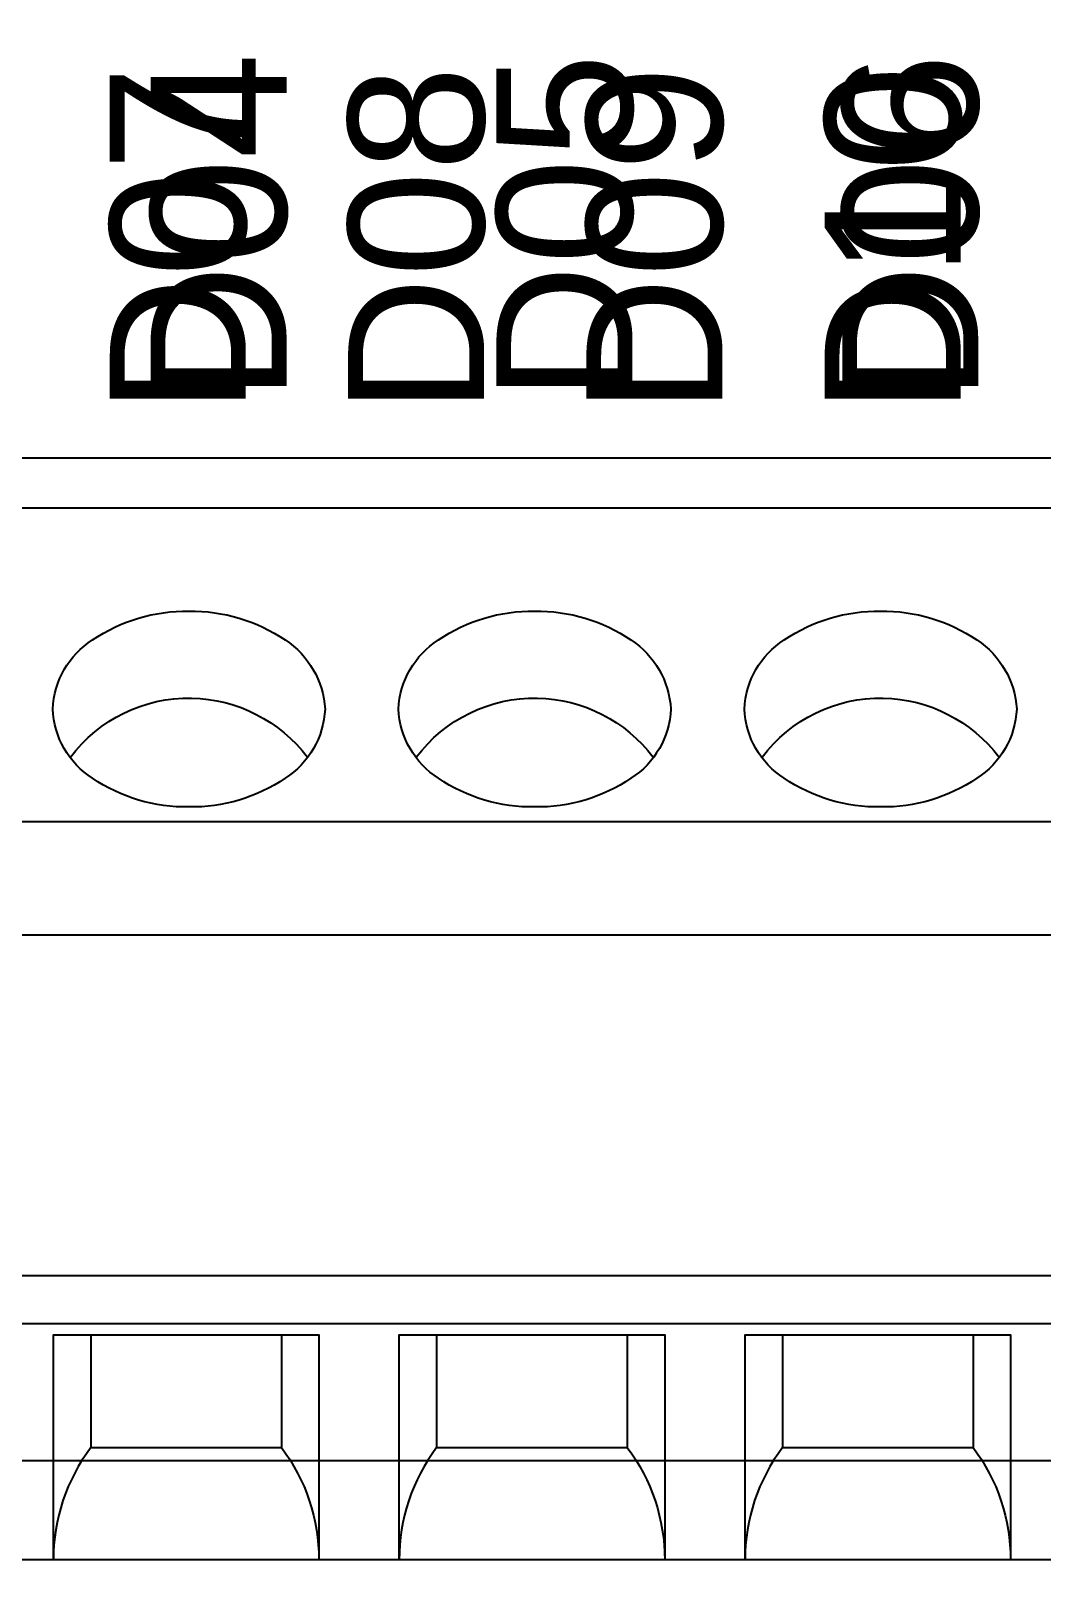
# Model space of a CAD drawing. Extents: x 1 to 23.8, y 0.2 to 17.
# Drawn here: x 18.794 to 19.379, y 3.459 to 4.358 of the extents above; entities that cross this region are included whole.
import ezdxf

# ---------------------------------------------------------------- set-up
doc = ezdxf.new("R2010")
doc.units = 0
doc.header["$MEASUREMENT"] = 0
for name, color, linetype in [('3_01__0-__EMPTY', 7, 'CONTINUOUS'), ('3_02__9X__RTD', 7, 'CONTINUOUS'), ('3_03__91__RTD_TC', 7, 'CONTINUOUS'), ('3_04__1-___4__DI__4__DO__S', 7, 'CONTINUOUS'), ('3_05__B-___4__DI__4__DO__F', 7, 'CONTINUOUS'), ('3_06__C-___4__DI__3__DO', 7, 'CONTINUOUS'), ('3_07__2X___8__DO__STD_FORM', 7, 'CONTINUOUS'), ('3_08__2A___8__DO__STD_FORM', 7, 'CONTINUOUS'), ('3_09__2B___8__DO__STD__6__', 7, 'CONTINUOUS'), ('3_10__2C___8__DO__STD__2__', 7, 'CONTINUOUS'), ('3_11__3-___8__DI', 7, 'CONTINUOUS'), ('3_12__D-___14__DI', 7, 'CONTINUOUS'), ('3_13__5-___8__AI', 7, 'CONTINUOUS'), ('3_14__6-___4__AI__4__AO', 7, 'CONTINUOUS'), ('4_01__0-__EMPTY', 7, 'CONTINUOUS'), ('4_02__71___3__AVI', 7, 'CONTINUOUS'), ('4_03__73___3__ACI__3__AVI', 7, 'CONTINUOUS'), ('4_04__74___3__ACI__3__AVI', 7, 'CONTINUOUS'), ('4_05__1-___4__DI__4__DO__S', 7, 'CONTINUOUS'), ('4_06__B-___4__DI__4__DO__F', 7, 'CONTINUOUS'), ('4_07__C-___4__DI__3__DO', 7, 'CONTINUOUS'), ('4_08__2X___8__DO__STD_FORM', 7, 'CONTINUOUS'), ('4_09__2A___8__DO__STD_FORM', 7, 'CONTINUOUS'), ('4_10__2B___8__DO__STD__6__', 7, 'CONTINUOUS'), ('4_11__2C___8__DO__STD__2__', 7, 'CONTINUOUS'), ('4_12__3-___8__DI', 7, 'CONTINUOUS'), ('4_13__D-___14__DI', 7, 'CONTINUOUS'), ('4_14__5-___8__AI', 7, 'CONTINUOUS'), ('4_15__6-___4__AI__4__AO', 7, 'CONTINUOUS'), ('6_00_____DWG', 7, 'CONTINUOUS')]:
    doc.layers.add(name, color=color, linetype=linetype)
doc.styles.add('ARIAL', font='arial.ttf')

msp = doc.modelspace()

# ---------------------------------------------------------------- linework, layer by layer
at = {"layer": '4_01__0-__EMPTY'}
for points in [[(20.76214, 4.11096), (19.86691, 4.11096, 0.414214), (19.83703, 4.08107), (19.83703, 4.06596), (19.59703, 4.06596), (19.59703, 4.08107, 0.414214), (19.56714, 4.11096), (18.60191, 4.11096, 0.414214)], [(18.60191, 3.53096), (19.56714, 3.53096, 0.414214), (19.59703, 3.56084), (19.59703, 3.57596), (19.83703, 3.57596), (19.83703, 3.56084, 0.414214), (19.86691, 3.53096), (20.76214, 3.53096, 0.414214)]]:
    msp.add_lwpolyline(points, format="xyb", dxfattribs=at)
at = {"layer": '4_02__71___3__AVI'}
msp.add_lwpolyline([(18.18381, 4.08223), (19.78381, 4.08223), (19.78381, 3.47352), (18.18381, 3.47352)], close=True, dxfattribs=at)
for points in [[(18.80664, 3.96576, -0.244062), (18.82971, 4.00581, -0.154167), (18.88538, 4.0224, -0.154167), (18.94106, 4.00581, -0.236767), (18.96412, 3.96576, -0.24406), (18.94106, 3.92571, -0.154167), (18.88538, 3.90912, -0.154167), (18.82971, 3.92571, -0.244061)], [(19.00664, 3.96576, -0.244062), (19.02971, 4.00581, -0.154167), (19.08538, 4.0224, -0.154167), (19.14106, 4.00581, -0.236767), (19.16412, 3.96576, -0.24406), (19.14106, 3.92571, -0.154167), (19.08538, 3.90912, -0.154167), (19.02971, 3.92571, -0.244061)], [(19.20664, 3.96576, -0.244062), (19.22971, 4.00581, -0.154167), (19.28538, 4.0224, -0.154167), (19.34106, 4.00581, -0.236767), (19.36412, 3.96576, -0.24406), (19.34106, 3.92571, -0.154167), (19.28538, 3.90912, -0.154167), (19.22971, 3.92571, -0.244061)]]:
    msp.add_lwpolyline(points, format="xyb", close=True, dxfattribs=at)
for points in [[(18.81673, 3.93772, -0.001746), (18.81687, 3.93785, -0.240907), (18.88696, 3.9721, -0.231198), (18.9539, 3.93785, -0.005828), (18.9542, 3.93793)], [(19.01673, 3.93772, -0.001746), (19.01687, 3.93785, -0.240907), (19.08696, 3.9721, -0.231198), (19.1539, 3.93785, -0.005828), (19.1542, 3.93793)], [(19.21673, 3.93772, -0.001746), (19.21687, 3.93785, -0.240907), (19.28696, 3.9721, -0.231198), (19.3539, 3.93785, -0.005828), (19.3542, 3.93793)], [(18.82869, 3.60359), (18.82869, 3.53847, 0.162853), (18.80704, 3.47352, 1.944453)], [(18.93893, 3.60359), (18.93893, 3.53847, -0.162853), (18.96058, 3.47352, -1.944453)], [(19.02869, 3.60359), (19.02869, 3.53847, 0.162853), (19.00704, 3.47352, 1.944453)], [(19.13893, 3.60359), (19.13893, 3.53847, -0.162853), (19.16058, 3.47352, -1.944453)], [(19.22869, 3.60359), (19.22869, 3.53847, 0.162853), (19.20704, 3.47352, 1.944453)], [(19.33893, 3.60359), (19.33893, 3.53847, -0.162853), (19.36058, 3.47352, -1.944453)]]:
    msp.add_lwpolyline(points, format="xyb", dxfattribs=at)
for points in [[(18.18381, 3.90064), (19.78381, 3.90064)], [(18.18381, 3.8352), (19.78381, 3.8352)], [(18.18381, 3.6381), (19.78381, 3.6381)], [(18.18381, 3.61027), (19.78381, 3.61027)], [(18.80704, 3.47352), (18.80704, 3.60359), (18.96058, 3.60359), (18.96058, 3.47352)], [(19.00704, 3.47352), (19.00704, 3.60359), (19.16058, 3.60359), (19.16058, 3.47352)], [(19.20704, 3.47352), (19.20704, 3.60359), (19.36058, 3.60359), (19.36058, 3.47352)], [(18.82869, 3.53847), (18.93893, 3.53847)], [(19.02869, 3.53847), (19.13893, 3.53847)], [(19.22869, 3.53847), (19.33893, 3.53847)]]:
    msp.add_lwpolyline(points, dxfattribs=at)
at = {"layer": '4_03__73___3__ACI__3__AVI'}
msp.add_lwpolyline([(18.18381, 4.08223), (19.78381, 4.08223), (19.78381, 3.47352), (18.18381, 3.47352)], close=True, dxfattribs=at)
for points in [[(18.80664, 3.96576, -0.244062), (18.82971, 4.00581, -0.154167), (18.88538, 4.0224, -0.154167), (18.94106, 4.00581, -0.236767), (18.96412, 3.96576, -0.24406), (18.94106, 3.92571, -0.154167), (18.88538, 3.90912, -0.154167), (18.82971, 3.92571, -0.244061)], [(19.00664, 3.96576, -0.244062), (19.02971, 4.00581, -0.154167), (19.08538, 4.0224, -0.154167), (19.14106, 4.00581, -0.236767), (19.16412, 3.96576, -0.24406), (19.14106, 3.92571, -0.154167), (19.08538, 3.90912, -0.154167), (19.02971, 3.92571, -0.244061)], [(19.20664, 3.96576, -0.244062), (19.22971, 4.00581, -0.154167), (19.28538, 4.0224, -0.154167), (19.34106, 4.00581, -0.236767), (19.36412, 3.96576, -0.24406), (19.34106, 3.92571, -0.154167), (19.28538, 3.90912, -0.154167), (19.22971, 3.92571, -0.244061)]]:
    msp.add_lwpolyline(points, format="xyb", close=True, dxfattribs=at)
for points in [[(18.81673, 3.93772, -0.001746), (18.81687, 3.93785, -0.240907), (18.88696, 3.9721, -0.231198), (18.9539, 3.93785, -0.005828), (18.9542, 3.93793)], [(19.01673, 3.93772, -0.001746), (19.01687, 3.93785, -0.240907), (19.08696, 3.9721, -0.231198), (19.1539, 3.93785, -0.005828), (19.1542, 3.93793)], [(19.21673, 3.93772, -0.001746), (19.21687, 3.93785, -0.240907), (19.28696, 3.9721, -0.231198), (19.3539, 3.93785, -0.005828), (19.3542, 3.93793)], [(18.82869, 3.60359), (18.82869, 3.53847, 0.162853), (18.80704, 3.47352, 1.944453)], [(18.93893, 3.60359), (18.93893, 3.53847, -0.162853), (18.96058, 3.47352, -1.944453)], [(19.02869, 3.60359), (19.02869, 3.53847, 0.162853), (19.00704, 3.47352, 1.944453)], [(19.13893, 3.60359), (19.13893, 3.53847, -0.162853), (19.16058, 3.47352, -1.944453)], [(19.22869, 3.60359), (19.22869, 3.53847, 0.162853), (19.20704, 3.47352, 1.944453)], [(19.33893, 3.60359), (19.33893, 3.53847, -0.162853), (19.36058, 3.47352, -1.944453)]]:
    msp.add_lwpolyline(points, format="xyb", dxfattribs=at)
for points in [[(18.18381, 3.90064), (19.78381, 3.90064)], [(18.18381, 3.8352), (19.78381, 3.8352)], [(18.18381, 3.6381), (19.78381, 3.6381)], [(18.18381, 3.61027), (19.78381, 3.61027)], [(18.80704, 3.47352), (18.80704, 3.60359), (18.96058, 3.60359), (18.96058, 3.47352)], [(19.00704, 3.47352), (19.00704, 3.60359), (19.16058, 3.60359), (19.16058, 3.47352)], [(19.20704, 3.47352), (19.20704, 3.60359), (19.36058, 3.60359), (19.36058, 3.47352)], [(18.82869, 3.53847), (18.93893, 3.53847)], [(19.02869, 3.53847), (19.13893, 3.53847)], [(19.22869, 3.53847), (19.33893, 3.53847)]]:
    msp.add_lwpolyline(points, dxfattribs=at)
at = {"layer": '4_04__74___3__ACI__3__AVI'}
msp.add_lwpolyline([(18.18381, 4.08223), (19.78381, 4.08223), (19.78381, 3.47352), (18.18381, 3.47352)], close=True, dxfattribs=at)
for points in [[(18.80664, 3.96576, -0.244062), (18.82971, 4.00581, -0.154167), (18.88538, 4.0224, -0.154167), (18.94106, 4.00581, -0.236767), (18.96412, 3.96576, -0.24406), (18.94106, 3.92571, -0.154167), (18.88538, 3.90912, -0.154167), (18.82971, 3.92571, -0.244061)], [(19.00664, 3.96576, -0.244062), (19.02971, 4.00581, -0.154167), (19.08538, 4.0224, -0.154167), (19.14106, 4.00581, -0.236767), (19.16412, 3.96576, -0.24406), (19.14106, 3.92571, -0.154167), (19.08538, 3.90912, -0.154167), (19.02971, 3.92571, -0.244061)], [(19.20664, 3.96576, -0.244062), (19.22971, 4.00581, -0.154167), (19.28538, 4.0224, -0.154167), (19.34106, 4.00581, -0.236767), (19.36412, 3.96576, -0.24406), (19.34106, 3.92571, -0.154167), (19.28538, 3.90912, -0.154167), (19.22971, 3.92571, -0.244061)]]:
    msp.add_lwpolyline(points, format="xyb", close=True, dxfattribs=at)
for points in [[(18.81673, 3.93772, -0.001746), (18.81687, 3.93785, -0.240907), (18.88696, 3.9721, -0.231198), (18.9539, 3.93785, -0.005828), (18.9542, 3.93793)], [(19.01673, 3.93772, -0.001746), (19.01687, 3.93785, -0.240907), (19.08696, 3.9721, -0.231198), (19.1539, 3.93785, -0.005828), (19.1542, 3.93793)], [(19.21673, 3.93772, -0.001746), (19.21687, 3.93785, -0.240907), (19.28696, 3.9721, -0.231198), (19.3539, 3.93785, -0.005828), (19.3542, 3.93793)], [(18.82869, 3.60359), (18.82869, 3.53847, 0.162853), (18.80704, 3.47352, 1.944453)], [(18.93893, 3.60359), (18.93893, 3.53847, -0.162853), (18.96058, 3.47352, -1.944453)], [(19.02869, 3.60359), (19.02869, 3.53847, 0.162853), (19.00704, 3.47352, 1.944453)], [(19.13893, 3.60359), (19.13893, 3.53847, -0.162853), (19.16058, 3.47352, -1.944453)], [(19.22869, 3.60359), (19.22869, 3.53847, 0.162853), (19.20704, 3.47352, 1.944453)], [(19.33893, 3.60359), (19.33893, 3.53847, -0.162853), (19.36058, 3.47352, -1.944453)]]:
    msp.add_lwpolyline(points, format="xyb", dxfattribs=at)
for points in [[(18.18381, 3.90064), (19.78381, 3.90064)], [(18.18381, 3.8352), (19.78381, 3.8352)], [(18.18381, 3.6381), (19.78381, 3.6381)], [(18.18381, 3.61027), (19.78381, 3.61027)], [(18.80704, 3.47352), (18.80704, 3.60359), (18.96058, 3.60359), (18.96058, 3.47352)], [(19.00704, 3.47352), (19.00704, 3.60359), (19.16058, 3.60359), (19.16058, 3.47352)], [(19.20704, 3.47352), (19.20704, 3.60359), (19.36058, 3.60359), (19.36058, 3.47352)], [(18.82869, 3.53847), (18.93893, 3.53847)], [(19.02869, 3.53847), (19.13893, 3.53847)], [(19.22869, 3.53847), (19.33893, 3.53847)]]:
    msp.add_lwpolyline(points, dxfattribs=at)
at = {"layer": '4_05__1-___4__DI__4__DO__S'}
msp.add_lwpolyline([(18.18381, 4.08223), (19.78381, 4.08223), (19.78381, 3.47352), (18.18381, 3.47352)], close=True, dxfattribs=at)
for points in [[(18.80664, 3.96576, -0.244062), (18.82971, 4.00581, -0.154167), (18.88538, 4.0224, -0.154167), (18.94106, 4.00581, -0.236767), (18.96412, 3.96576, -0.24406), (18.94106, 3.92571, -0.154167), (18.88538, 3.90912, -0.154167), (18.82971, 3.92571, -0.244061)], [(19.00664, 3.96576, -0.244062), (19.02971, 4.00581, -0.154167), (19.08538, 4.0224, -0.154167), (19.14106, 4.00581, -0.236767), (19.16412, 3.96576, -0.24406), (19.14106, 3.92571, -0.154167), (19.08538, 3.90912, -0.154167), (19.02971, 3.92571, -0.244061)], [(19.20664, 3.96576, -0.244062), (19.22971, 4.00581, -0.154167), (19.28538, 4.0224, -0.154167), (19.34106, 4.00581, -0.236767), (19.36412, 3.96576, -0.24406), (19.34106, 3.92571, -0.154167), (19.28538, 3.90912, -0.154167), (19.22971, 3.92571, -0.244061)]]:
    msp.add_lwpolyline(points, format="xyb", close=True, dxfattribs=at)
for points in [[(18.81673, 3.93772, -0.001746), (18.81687, 3.93785, -0.240907), (18.88696, 3.9721, -0.231198), (18.9539, 3.93785, -0.005828), (18.9542, 3.93793)], [(19.01673, 3.93772, -0.001746), (19.01687, 3.93785, -0.240907), (19.08696, 3.9721, -0.231198), (19.1539, 3.93785, -0.005828), (19.1542, 3.93793)], [(19.21673, 3.93772, -0.001746), (19.21687, 3.93785, -0.240907), (19.28696, 3.9721, -0.231198), (19.3539, 3.93785, -0.005828), (19.3542, 3.93793)], [(18.82869, 3.60359), (18.82869, 3.53847, 0.162853), (18.80704, 3.47352, 1.944453)], [(18.93893, 3.60359), (18.93893, 3.53847, -0.162853), (18.96058, 3.47352, -1.944453)], [(19.02869, 3.60359), (19.02869, 3.53847, 0.162853), (19.00704, 3.47352, 1.944453)], [(19.13893, 3.60359), (19.13893, 3.53847, -0.162853), (19.16058, 3.47352, -1.944453)], [(19.22869, 3.60359), (19.22869, 3.53847, 0.162853), (19.20704, 3.47352, 1.944453)], [(19.33893, 3.60359), (19.33893, 3.53847, -0.162853), (19.36058, 3.47352, -1.944453)]]:
    msp.add_lwpolyline(points, format="xyb", dxfattribs=at)
for points in [[(18.18381, 3.90064), (19.78381, 3.90064)], [(18.18381, 3.8352), (19.78381, 3.8352)], [(18.18381, 3.6381), (19.78381, 3.6381)], [(18.18381, 3.61027), (19.78381, 3.61027)], [(18.80704, 3.47352), (18.80704, 3.60359), (18.96058, 3.60359), (18.96058, 3.47352)], [(19.00704, 3.47352), (19.00704, 3.60359), (19.16058, 3.60359), (19.16058, 3.47352)], [(19.20704, 3.47352), (19.20704, 3.60359), (19.36058, 3.60359), (19.36058, 3.47352)], [(18.82869, 3.53847), (18.93893, 3.53847)], [(19.02869, 3.53847), (19.13893, 3.53847)], [(19.22869, 3.53847), (19.33893, 3.53847)]]:
    msp.add_lwpolyline(points, dxfattribs=at)
at = {"layer": '4_06__B-___4__DI__4__DO__F'}
msp.add_lwpolyline([(18.18381, 4.08223), (19.78381, 4.08223), (19.78381, 3.47352), (18.18381, 3.47352)], close=True, dxfattribs=at)
for points in [[(18.80664, 3.96576, -0.244062), (18.82971, 4.00581, -0.154167), (18.88538, 4.0224, -0.154167), (18.94106, 4.00581, -0.236767), (18.96412, 3.96576, -0.24406), (18.94106, 3.92571, -0.154167), (18.88538, 3.90912, -0.154167), (18.82971, 3.92571, -0.244061)], [(19.00664, 3.96576, -0.244062), (19.02971, 4.00581, -0.154167), (19.08538, 4.0224, -0.154167), (19.14106, 4.00581, -0.236767), (19.16412, 3.96576, -0.24406), (19.14106, 3.92571, -0.154167), (19.08538, 3.90912, -0.154167), (19.02971, 3.92571, -0.244061)], [(19.20664, 3.96576, -0.244062), (19.22971, 4.00581, -0.154167), (19.28538, 4.0224, -0.154167), (19.34106, 4.00581, -0.236767), (19.36412, 3.96576, -0.24406), (19.34106, 3.92571, -0.154167), (19.28538, 3.90912, -0.154167), (19.22971, 3.92571, -0.244061)]]:
    msp.add_lwpolyline(points, format="xyb", close=True, dxfattribs=at)
for points in [[(18.81673, 3.93772, -0.001746), (18.81687, 3.93785, -0.240907), (18.88696, 3.9721, -0.231198), (18.9539, 3.93785, -0.005828), (18.9542, 3.93793)], [(19.01673, 3.93772, -0.001746), (19.01687, 3.93785, -0.240907), (19.08696, 3.9721, -0.231198), (19.1539, 3.93785, -0.005828), (19.1542, 3.93793)], [(19.21673, 3.93772, -0.001746), (19.21687, 3.93785, -0.240907), (19.28696, 3.9721, -0.231198), (19.3539, 3.93785, -0.005828), (19.3542, 3.93793)], [(18.82869, 3.60359), (18.82869, 3.53847, 0.162853), (18.80704, 3.47352, 1.944453)], [(18.93893, 3.60359), (18.93893, 3.53847, -0.162853), (18.96058, 3.47352, -1.944453)], [(19.02869, 3.60359), (19.02869, 3.53847, 0.162853), (19.00704, 3.47352, 1.944453)], [(19.13893, 3.60359), (19.13893, 3.53847, -0.162853), (19.16058, 3.47352, -1.944453)], [(19.22869, 3.60359), (19.22869, 3.53847, 0.162853), (19.20704, 3.47352, 1.944453)], [(19.33893, 3.60359), (19.33893, 3.53847, -0.162853), (19.36058, 3.47352, -1.944453)]]:
    msp.add_lwpolyline(points, format="xyb", dxfattribs=at)
for points in [[(18.18381, 3.90064), (19.78381, 3.90064)], [(18.18381, 3.8352), (19.78381, 3.8352)], [(18.18381, 3.6381), (19.78381, 3.6381)], [(18.18381, 3.61027), (19.78381, 3.61027)], [(18.80704, 3.47352), (18.80704, 3.60359), (18.96058, 3.60359), (18.96058, 3.47352)], [(19.00704, 3.47352), (19.00704, 3.60359), (19.16058, 3.60359), (19.16058, 3.47352)], [(19.20704, 3.47352), (19.20704, 3.60359), (19.36058, 3.60359), (19.36058, 3.47352)], [(18.82869, 3.53847), (18.93893, 3.53847)], [(19.02869, 3.53847), (19.13893, 3.53847)], [(19.22869, 3.53847), (19.33893, 3.53847)]]:
    msp.add_lwpolyline(points, dxfattribs=at)
at = {"layer": '4_07__C-___4__DI__3__DO'}
msp.add_lwpolyline([(18.18381, 4.08223), (19.78381, 4.08223), (19.78381, 3.47352), (18.18381, 3.47352)], close=True, dxfattribs=at)
for points in [[(18.80664, 3.96576, -0.244062), (18.82971, 4.00581, -0.154167), (18.88538, 4.0224, -0.154167), (18.94106, 4.00581, -0.236767), (18.96412, 3.96576, -0.24406), (18.94106, 3.92571, -0.154167), (18.88538, 3.90912, -0.154167), (18.82971, 3.92571, -0.244061)], [(19.00664, 3.96576, -0.244062), (19.02971, 4.00581, -0.154167), (19.08538, 4.0224, -0.154167), (19.14106, 4.00581, -0.236767), (19.16412, 3.96576, -0.24406), (19.14106, 3.92571, -0.154167), (19.08538, 3.90912, -0.154167), (19.02971, 3.92571, -0.244061)], [(19.20664, 3.96576, -0.244062), (19.22971, 4.00581, -0.154167), (19.28538, 4.0224, -0.154167), (19.34106, 4.00581, -0.236767), (19.36412, 3.96576, -0.24406), (19.34106, 3.92571, -0.154167), (19.28538, 3.90912, -0.154167), (19.22971, 3.92571, -0.244061)]]:
    msp.add_lwpolyline(points, format="xyb", close=True, dxfattribs=at)
for points in [[(18.81673, 3.93772, -0.001746), (18.81687, 3.93785, -0.240907), (18.88696, 3.9721, -0.231198), (18.9539, 3.93785, -0.005828), (18.9542, 3.93793)], [(19.01673, 3.93772, -0.001746), (19.01687, 3.93785, -0.240907), (19.08696, 3.9721, -0.231198), (19.1539, 3.93785, -0.005828), (19.1542, 3.93793)], [(19.21673, 3.93772, -0.001746), (19.21687, 3.93785, -0.240907), (19.28696, 3.9721, -0.231198), (19.3539, 3.93785, -0.005828), (19.3542, 3.93793)], [(18.82869, 3.60359), (18.82869, 3.53847, 0.162853), (18.80704, 3.47352, 1.944453)], [(18.93893, 3.60359), (18.93893, 3.53847, -0.162853), (18.96058, 3.47352, -1.944453)], [(19.02869, 3.60359), (19.02869, 3.53847, 0.162853), (19.00704, 3.47352, 1.944453)], [(19.13893, 3.60359), (19.13893, 3.53847, -0.162853), (19.16058, 3.47352, -1.944453)], [(19.22869, 3.60359), (19.22869, 3.53847, 0.162853), (19.20704, 3.47352, 1.944453)], [(19.33893, 3.60359), (19.33893, 3.53847, -0.162853), (19.36058, 3.47352, -1.944453)]]:
    msp.add_lwpolyline(points, format="xyb", dxfattribs=at)
for points in [[(18.18381, 3.90064), (19.78381, 3.90064)], [(18.18381, 3.8352), (19.78381, 3.8352)], [(18.18381, 3.6381), (19.78381, 3.6381)], [(18.18381, 3.61027), (19.78381, 3.61027)], [(18.80704, 3.47352), (18.80704, 3.60359), (18.96058, 3.60359), (18.96058, 3.47352)], [(19.00704, 3.47352), (19.00704, 3.60359), (19.16058, 3.60359), (19.16058, 3.47352)], [(19.20704, 3.47352), (19.20704, 3.60359), (19.36058, 3.60359), (19.36058, 3.47352)], [(18.82869, 3.53847), (18.93893, 3.53847)], [(19.02869, 3.53847), (19.13893, 3.53847)], [(19.22869, 3.53847), (19.33893, 3.53847)]]:
    msp.add_lwpolyline(points, dxfattribs=at)
at = {"layer": '4_08__2X___8__DO__STD_FORM'}
msp.add_lwpolyline([(18.18381, 4.08223), (19.78381, 4.08223), (19.78381, 3.47352), (18.18381, 3.47352)], close=True, dxfattribs=at)
for points in [[(18.80664, 3.96576, -0.244062), (18.82971, 4.00581, -0.154167), (18.88538, 4.0224, -0.154167), (18.94106, 4.00581, -0.236767), (18.96412, 3.96576, -0.24406), (18.94106, 3.92571, -0.154167), (18.88538, 3.90912, -0.154167), (18.82971, 3.92571, -0.244061)], [(19.00664, 3.96576, -0.244062), (19.02971, 4.00581, -0.154167), (19.08538, 4.0224, -0.154167), (19.14106, 4.00581, -0.236767), (19.16412, 3.96576, -0.24406), (19.14106, 3.92571, -0.154167), (19.08538, 3.90912, -0.154167), (19.02971, 3.92571, -0.244061)], [(19.20664, 3.96576, -0.244062), (19.22971, 4.00581, -0.154167), (19.28538, 4.0224, -0.154167), (19.34106, 4.00581, -0.236767), (19.36412, 3.96576, -0.24406), (19.34106, 3.92571, -0.154167), (19.28538, 3.90912, -0.154167), (19.22971, 3.92571, -0.244061)]]:
    msp.add_lwpolyline(points, format="xyb", close=True, dxfattribs=at)
for points in [[(18.81673, 3.93772, -0.001746), (18.81687, 3.93785, -0.240907), (18.88696, 3.9721, -0.231198), (18.9539, 3.93785, -0.005828), (18.9542, 3.93793)], [(19.01673, 3.93772, -0.001746), (19.01687, 3.93785, -0.240907), (19.08696, 3.9721, -0.231198), (19.1539, 3.93785, -0.005828), (19.1542, 3.93793)], [(19.21673, 3.93772, -0.001746), (19.21687, 3.93785, -0.240907), (19.28696, 3.9721, -0.231198), (19.3539, 3.93785, -0.005828), (19.3542, 3.93793)], [(18.82869, 3.60359), (18.82869, 3.53847, 0.162853), (18.80704, 3.47352, 1.944453)], [(18.93893, 3.60359), (18.93893, 3.53847, -0.162853), (18.96058, 3.47352, -1.944453)], [(19.02869, 3.60359), (19.02869, 3.53847, 0.162853), (19.00704, 3.47352, 1.944453)], [(19.13893, 3.60359), (19.13893, 3.53847, -0.162853), (19.16058, 3.47352, -1.944453)], [(19.22869, 3.60359), (19.22869, 3.53847, 0.162853), (19.20704, 3.47352, 1.944453)], [(19.33893, 3.60359), (19.33893, 3.53847, -0.162853), (19.36058, 3.47352, -1.944453)]]:
    msp.add_lwpolyline(points, format="xyb", dxfattribs=at)
for points in [[(18.18381, 3.90064), (19.78381, 3.90064)], [(18.18381, 3.8352), (19.78381, 3.8352)], [(18.18381, 3.6381), (19.78381, 3.6381)], [(18.18381, 3.61027), (19.78381, 3.61027)], [(18.80704, 3.47352), (18.80704, 3.60359), (18.96058, 3.60359), (18.96058, 3.47352)], [(19.00704, 3.47352), (19.00704, 3.60359), (19.16058, 3.60359), (19.16058, 3.47352)], [(19.20704, 3.47352), (19.20704, 3.60359), (19.36058, 3.60359), (19.36058, 3.47352)], [(18.82869, 3.53847), (18.93893, 3.53847)], [(19.02869, 3.53847), (19.13893, 3.53847)], [(19.22869, 3.53847), (19.33893, 3.53847)]]:
    msp.add_lwpolyline(points, dxfattribs=at)
at = {"layer": '4_09__2A___8__DO__STD_FORM'}
msp.add_lwpolyline([(18.18381, 4.08223), (19.78381, 4.08223), (19.78381, 3.47352), (18.18381, 3.47352)], close=True, dxfattribs=at)
for points in [[(18.80664, 3.96576, -0.244062), (18.82971, 4.00581, -0.154167), (18.88538, 4.0224, -0.154167), (18.94106, 4.00581, -0.236767), (18.96412, 3.96576, -0.24406), (18.94106, 3.92571, -0.154167), (18.88538, 3.90912, -0.154167), (18.82971, 3.92571, -0.244061)], [(19.00664, 3.96576, -0.244062), (19.02971, 4.00581, -0.154167), (19.08538, 4.0224, -0.154167), (19.14106, 4.00581, -0.236767), (19.16412, 3.96576, -0.24406), (19.14106, 3.92571, -0.154167), (19.08538, 3.90912, -0.154167), (19.02971, 3.92571, -0.244061)], [(19.20664, 3.96576, -0.244062), (19.22971, 4.00581, -0.154167), (19.28538, 4.0224, -0.154167), (19.34106, 4.00581, -0.236767), (19.36412, 3.96576, -0.24406), (19.34106, 3.92571, -0.154167), (19.28538, 3.90912, -0.154167), (19.22971, 3.92571, -0.244061)]]:
    msp.add_lwpolyline(points, format="xyb", close=True, dxfattribs=at)
for points in [[(18.81673, 3.93772, -0.001746), (18.81687, 3.93785, -0.240907), (18.88696, 3.9721, -0.231198), (18.9539, 3.93785, -0.005828), (18.9542, 3.93793)], [(19.01673, 3.93772, -0.001746), (19.01687, 3.93785, -0.240907), (19.08696, 3.9721, -0.231198), (19.1539, 3.93785, -0.005828), (19.1542, 3.93793)], [(19.21673, 3.93772, -0.001746), (19.21687, 3.93785, -0.240907), (19.28696, 3.9721, -0.231198), (19.3539, 3.93785, -0.005828), (19.3542, 3.93793)], [(18.82869, 3.60359), (18.82869, 3.53847, 0.162853), (18.80704, 3.47352, 1.944453)], [(18.93893, 3.60359), (18.93893, 3.53847, -0.162853), (18.96058, 3.47352, -1.944453)], [(19.02869, 3.60359), (19.02869, 3.53847, 0.162853), (19.00704, 3.47352, 1.944453)], [(19.13893, 3.60359), (19.13893, 3.53847, -0.162853), (19.16058, 3.47352, -1.944453)], [(19.22869, 3.60359), (19.22869, 3.53847, 0.162853), (19.20704, 3.47352, 1.944453)], [(19.33893, 3.60359), (19.33893, 3.53847, -0.162853), (19.36058, 3.47352, -1.944453)]]:
    msp.add_lwpolyline(points, format="xyb", dxfattribs=at)
for points in [[(18.18381, 3.90064), (19.78381, 3.90064)], [(18.18381, 3.8352), (19.78381, 3.8352)], [(18.18381, 3.6381), (19.78381, 3.6381)], [(18.18381, 3.61027), (19.78381, 3.61027)], [(18.80704, 3.47352), (18.80704, 3.60359), (18.96058, 3.60359), (18.96058, 3.47352)], [(19.00704, 3.47352), (19.00704, 3.60359), (19.16058, 3.60359), (19.16058, 3.47352)], [(19.20704, 3.47352), (19.20704, 3.60359), (19.36058, 3.60359), (19.36058, 3.47352)], [(18.82869, 3.53847), (18.93893, 3.53847)], [(19.02869, 3.53847), (19.13893, 3.53847)], [(19.22869, 3.53847), (19.33893, 3.53847)]]:
    msp.add_lwpolyline(points, dxfattribs=at)
at = {"layer": '4_10__2B___8__DO__STD__6__'}
msp.add_lwpolyline([(18.18381, 4.08223), (19.78381, 4.08223), (19.78381, 3.47352), (18.18381, 3.47352)], close=True, dxfattribs=at)
for points in [[(18.80664, 3.96576, -0.244062), (18.82971, 4.00581, -0.154167), (18.88538, 4.0224, -0.154167), (18.94106, 4.00581, -0.236767), (18.96412, 3.96576, -0.24406), (18.94106, 3.92571, -0.154167), (18.88538, 3.90912, -0.154167), (18.82971, 3.92571, -0.244061)], [(19.00664, 3.96576, -0.244062), (19.02971, 4.00581, -0.154167), (19.08538, 4.0224, -0.154167), (19.14106, 4.00581, -0.236767), (19.16412, 3.96576, -0.24406), (19.14106, 3.92571, -0.154167), (19.08538, 3.90912, -0.154167), (19.02971, 3.92571, -0.244061)], [(19.20664, 3.96576, -0.244062), (19.22971, 4.00581, -0.154167), (19.28538, 4.0224, -0.154167), (19.34106, 4.00581, -0.236767), (19.36412, 3.96576, -0.24406), (19.34106, 3.92571, -0.154167), (19.28538, 3.90912, -0.154167), (19.22971, 3.92571, -0.244061)]]:
    msp.add_lwpolyline(points, format="xyb", close=True, dxfattribs=at)
for points in [[(18.81673, 3.93772, -0.001746), (18.81687, 3.93785, -0.240907), (18.88696, 3.9721, -0.231198), (18.9539, 3.93785, -0.005828), (18.9542, 3.93793)], [(19.01673, 3.93772, -0.001746), (19.01687, 3.93785, -0.240907), (19.08696, 3.9721, -0.231198), (19.1539, 3.93785, -0.005828), (19.1542, 3.93793)], [(19.21673, 3.93772, -0.001746), (19.21687, 3.93785, -0.240907), (19.28696, 3.9721, -0.231198), (19.3539, 3.93785, -0.005828), (19.3542, 3.93793)], [(18.82869, 3.60359), (18.82869, 3.53847, 0.162853), (18.80704, 3.47352, 1.944453)], [(18.93893, 3.60359), (18.93893, 3.53847, -0.162853), (18.96058, 3.47352, -1.944453)], [(19.02869, 3.60359), (19.02869, 3.53847, 0.162853), (19.00704, 3.47352, 1.944453)], [(19.13893, 3.60359), (19.13893, 3.53847, -0.162853), (19.16058, 3.47352, -1.944453)], [(19.22869, 3.60359), (19.22869, 3.53847, 0.162853), (19.20704, 3.47352, 1.944453)], [(19.33893, 3.60359), (19.33893, 3.53847, -0.162853), (19.36058, 3.47352, -1.944453)]]:
    msp.add_lwpolyline(points, format="xyb", dxfattribs=at)
for points in [[(18.18381, 3.90064), (19.78381, 3.90064)], [(18.18381, 3.8352), (19.78381, 3.8352)], [(18.18381, 3.6381), (19.78381, 3.6381)], [(18.18381, 3.61027), (19.78381, 3.61027)], [(18.80704, 3.47352), (18.80704, 3.60359), (18.96058, 3.60359), (18.96058, 3.47352)], [(19.00704, 3.47352), (19.00704, 3.60359), (19.16058, 3.60359), (19.16058, 3.47352)], [(19.20704, 3.47352), (19.20704, 3.60359), (19.36058, 3.60359), (19.36058, 3.47352)], [(18.82869, 3.53847), (18.93893, 3.53847)], [(19.02869, 3.53847), (19.13893, 3.53847)], [(19.22869, 3.53847), (19.33893, 3.53847)]]:
    msp.add_lwpolyline(points, dxfattribs=at)
at = {"layer": '4_11__2C___8__DO__STD__2__'}
msp.add_lwpolyline([(18.18381, 4.08223), (19.78381, 4.08223), (19.78381, 3.47352), (18.18381, 3.47352)], close=True, dxfattribs=at)
for points in [[(18.80664, 3.96576, -0.244062), (18.82971, 4.00581, -0.154167), (18.88538, 4.0224, -0.154167), (18.94106, 4.00581, -0.236767), (18.96412, 3.96576, -0.24406), (18.94106, 3.92571, -0.154167), (18.88538, 3.90912, -0.154167), (18.82971, 3.92571, -0.244061)], [(19.00664, 3.96576, -0.244062), (19.02971, 4.00581, -0.154167), (19.08538, 4.0224, -0.154167), (19.14106, 4.00581, -0.236767), (19.16412, 3.96576, -0.24406), (19.14106, 3.92571, -0.154167), (19.08538, 3.90912, -0.154167), (19.02971, 3.92571, -0.244061)], [(19.20664, 3.96576, -0.244062), (19.22971, 4.00581, -0.154167), (19.28538, 4.0224, -0.154167), (19.34106, 4.00581, -0.236767), (19.36412, 3.96576, -0.24406), (19.34106, 3.92571, -0.154167), (19.28538, 3.90912, -0.154167), (19.22971, 3.92571, -0.244061)]]:
    msp.add_lwpolyline(points, format="xyb", close=True, dxfattribs=at)
for points in [[(18.81673, 3.93772, -0.001746), (18.81687, 3.93785, -0.240907), (18.88696, 3.9721, -0.231198), (18.9539, 3.93785, -0.005828), (18.9542, 3.93793)], [(19.01673, 3.93772, -0.001746), (19.01687, 3.93785, -0.240907), (19.08696, 3.9721, -0.231198), (19.1539, 3.93785, -0.005828), (19.1542, 3.93793)], [(19.21673, 3.93772, -0.001746), (19.21687, 3.93785, -0.240907), (19.28696, 3.9721, -0.231198), (19.3539, 3.93785, -0.005828), (19.3542, 3.93793)], [(18.82869, 3.60359), (18.82869, 3.53847, 0.162853), (18.80704, 3.47352, 1.944453)], [(18.93893, 3.60359), (18.93893, 3.53847, -0.162853), (18.96058, 3.47352, -1.944453)], [(19.02869, 3.60359), (19.02869, 3.53847, 0.162853), (19.00704, 3.47352, 1.944453)], [(19.13893, 3.60359), (19.13893, 3.53847, -0.162853), (19.16058, 3.47352, -1.944453)], [(19.22869, 3.60359), (19.22869, 3.53847, 0.162853), (19.20704, 3.47352, 1.944453)], [(19.33893, 3.60359), (19.33893, 3.53847, -0.162853), (19.36058, 3.47352, -1.944453)]]:
    msp.add_lwpolyline(points, format="xyb", dxfattribs=at)
for points in [[(18.18381, 3.90064), (19.78381, 3.90064)], [(18.18381, 3.8352), (19.78381, 3.8352)], [(18.18381, 3.6381), (19.78381, 3.6381)], [(18.18381, 3.61027), (19.78381, 3.61027)], [(18.80704, 3.47352), (18.80704, 3.60359), (18.96058, 3.60359), (18.96058, 3.47352)], [(19.00704, 3.47352), (19.00704, 3.60359), (19.16058, 3.60359), (19.16058, 3.47352)], [(19.20704, 3.47352), (19.20704, 3.60359), (19.36058, 3.60359), (19.36058, 3.47352)], [(18.82869, 3.53847), (18.93893, 3.53847)], [(19.02869, 3.53847), (19.13893, 3.53847)], [(19.22869, 3.53847), (19.33893, 3.53847)]]:
    msp.add_lwpolyline(points, dxfattribs=at)
at = {"layer": '4_12__3-___8__DI'}
msp.add_lwpolyline([(18.18381, 4.08223), (19.78381, 4.08223), (19.78381, 3.47352), (18.18381, 3.47352)], close=True, dxfattribs=at)
for points in [[(18.80664, 3.96576, -0.244062), (18.82971, 4.00581, -0.154167), (18.88538, 4.0224, -0.154167), (18.94106, 4.00581, -0.236767), (18.96412, 3.96576, -0.24406), (18.94106, 3.92571, -0.154167), (18.88538, 3.90912, -0.154167), (18.82971, 3.92571, -0.244061)], [(19.00664, 3.96576, -0.244062), (19.02971, 4.00581, -0.154167), (19.08538, 4.0224, -0.154167), (19.14106, 4.00581, -0.236767), (19.16412, 3.96576, -0.24406), (19.14106, 3.92571, -0.154167), (19.08538, 3.90912, -0.154167), (19.02971, 3.92571, -0.244061)], [(19.20664, 3.96576, -0.244062), (19.22971, 4.00581, -0.154167), (19.28538, 4.0224, -0.154167), (19.34106, 4.00581, -0.236767), (19.36412, 3.96576, -0.24406), (19.34106, 3.92571, -0.154167), (19.28538, 3.90912, -0.154167), (19.22971, 3.92571, -0.244061)]]:
    msp.add_lwpolyline(points, format="xyb", close=True, dxfattribs=at)
for points in [[(18.81673, 3.93772, -0.001746), (18.81687, 3.93785, -0.240907), (18.88696, 3.9721, -0.231198), (18.9539, 3.93785, -0.005828), (18.9542, 3.93793)], [(19.01673, 3.93772, -0.001746), (19.01687, 3.93785, -0.240907), (19.08696, 3.9721, -0.231198), (19.1539, 3.93785, -0.005828), (19.1542, 3.93793)], [(19.21673, 3.93772, -0.001746), (19.21687, 3.93785, -0.240907), (19.28696, 3.9721, -0.231198), (19.3539, 3.93785, -0.005828), (19.3542, 3.93793)], [(18.82869, 3.60359), (18.82869, 3.53847, 0.162853), (18.80704, 3.47352, 1.944453)], [(18.93893, 3.60359), (18.93893, 3.53847, -0.162853), (18.96058, 3.47352, -1.944453)], [(19.02869, 3.60359), (19.02869, 3.53847, 0.162853), (19.00704, 3.47352, 1.944453)], [(19.13893, 3.60359), (19.13893, 3.53847, -0.162853), (19.16058, 3.47352, -1.944453)], [(19.22869, 3.60359), (19.22869, 3.53847, 0.162853), (19.20704, 3.47352, 1.944453)], [(19.33893, 3.60359), (19.33893, 3.53847, -0.162853), (19.36058, 3.47352, -1.944453)]]:
    msp.add_lwpolyline(points, format="xyb", dxfattribs=at)
for points in [[(18.18381, 3.90064), (19.78381, 3.90064)], [(18.18381, 3.8352), (19.78381, 3.8352)], [(18.18381, 3.6381), (19.78381, 3.6381)], [(18.18381, 3.61027), (19.78381, 3.61027)], [(18.80704, 3.47352), (18.80704, 3.60359), (18.96058, 3.60359), (18.96058, 3.47352)], [(19.00704, 3.47352), (19.00704, 3.60359), (19.16058, 3.60359), (19.16058, 3.47352)], [(19.20704, 3.47352), (19.20704, 3.60359), (19.36058, 3.60359), (19.36058, 3.47352)], [(18.82869, 3.53847), (18.93893, 3.53847)], [(19.02869, 3.53847), (19.13893, 3.53847)], [(19.22869, 3.53847), (19.33893, 3.53847)]]:
    msp.add_lwpolyline(points, dxfattribs=at)
at = {"layer": '4_13__D-___14__DI'}
msp.add_lwpolyline([(18.18381, 4.08223), (19.78381, 4.08223), (19.78381, 3.47352), (18.18381, 3.47352)], close=True, dxfattribs=at)
for points in [[(18.80664, 3.96576, -0.244062), (18.82971, 4.00581, -0.154167), (18.88538, 4.0224, -0.154167), (18.94106, 4.00581, -0.236767), (18.96412, 3.96576, -0.24406), (18.94106, 3.92571, -0.154167), (18.88538, 3.90912, -0.154167), (18.82971, 3.92571, -0.244061)], [(19.00664, 3.96576, -0.244062), (19.02971, 4.00581, -0.154167), (19.08538, 4.0224, -0.154167), (19.14106, 4.00581, -0.236767), (19.16412, 3.96576, -0.24406), (19.14106, 3.92571, -0.154167), (19.08538, 3.90912, -0.154167), (19.02971, 3.92571, -0.244061)], [(19.20664, 3.96576, -0.244062), (19.22971, 4.00581, -0.154167), (19.28538, 4.0224, -0.154167), (19.34106, 4.00581, -0.236767), (19.36412, 3.96576, -0.24406), (19.34106, 3.92571, -0.154167), (19.28538, 3.90912, -0.154167), (19.22971, 3.92571, -0.244061)]]:
    msp.add_lwpolyline(points, format="xyb", close=True, dxfattribs=at)
for points in [[(18.81673, 3.93772, -0.001746), (18.81687, 3.93785, -0.240907), (18.88696, 3.9721, -0.231198), (18.9539, 3.93785, -0.005828), (18.9542, 3.93793)], [(19.01673, 3.93772, -0.001746), (19.01687, 3.93785, -0.240907), (19.08696, 3.9721, -0.231198), (19.1539, 3.93785, -0.005828), (19.1542, 3.93793)], [(19.21673, 3.93772, -0.001746), (19.21687, 3.93785, -0.240907), (19.28696, 3.9721, -0.231198), (19.3539, 3.93785, -0.005828), (19.3542, 3.93793)], [(18.82869, 3.60359), (18.82869, 3.53847, 0.162853), (18.80704, 3.47352, 1.944453)], [(18.93893, 3.60359), (18.93893, 3.53847, -0.162853), (18.96058, 3.47352, -1.944453)], [(19.02869, 3.60359), (19.02869, 3.53847, 0.162853), (19.00704, 3.47352, 1.944453)], [(19.13893, 3.60359), (19.13893, 3.53847, -0.162853), (19.16058, 3.47352, -1.944453)], [(19.22869, 3.60359), (19.22869, 3.53847, 0.162853), (19.20704, 3.47352, 1.944453)], [(19.33893, 3.60359), (19.33893, 3.53847, -0.162853), (19.36058, 3.47352, -1.944453)]]:
    msp.add_lwpolyline(points, format="xyb", dxfattribs=at)
for points in [[(18.18381, 3.90064), (19.78381, 3.90064)], [(18.18381, 3.8352), (19.78381, 3.8352)], [(18.18381, 3.6381), (19.78381, 3.6381)], [(18.18381, 3.61027), (19.78381, 3.61027)], [(18.80704, 3.47352), (18.80704, 3.60359), (18.96058, 3.60359), (18.96058, 3.47352)], [(19.00704, 3.47352), (19.00704, 3.60359), (19.16058, 3.60359), (19.16058, 3.47352)], [(19.20704, 3.47352), (19.20704, 3.60359), (19.36058, 3.60359), (19.36058, 3.47352)], [(18.82869, 3.53847), (18.93893, 3.53847)], [(19.02869, 3.53847), (19.13893, 3.53847)], [(19.22869, 3.53847), (19.33893, 3.53847)]]:
    msp.add_lwpolyline(points, dxfattribs=at)
at = {"layer": '4_14__5-___8__AI'}
msp.add_lwpolyline([(18.18381, 4.08223), (19.78381, 4.08223), (19.78381, 3.47352), (18.18381, 3.47352)], close=True, dxfattribs=at)
for points in [[(18.80664, 3.96576, -0.244062), (18.82971, 4.00581, -0.154167), (18.88538, 4.0224, -0.154167), (18.94106, 4.00581, -0.236767), (18.96412, 3.96576, -0.24406), (18.94106, 3.92571, -0.154167), (18.88538, 3.90912, -0.154167), (18.82971, 3.92571, -0.244061)], [(19.00664, 3.96576, -0.244062), (19.02971, 4.00581, -0.154167), (19.08538, 4.0224, -0.154167), (19.14106, 4.00581, -0.236767), (19.16412, 3.96576, -0.24406), (19.14106, 3.92571, -0.154167), (19.08538, 3.90912, -0.154167), (19.02971, 3.92571, -0.244061)], [(19.20664, 3.96576, -0.244062), (19.22971, 4.00581, -0.154167), (19.28538, 4.0224, -0.154167), (19.34106, 4.00581, -0.236767), (19.36412, 3.96576, -0.24406), (19.34106, 3.92571, -0.154167), (19.28538, 3.90912, -0.154167), (19.22971, 3.92571, -0.244061)]]:
    msp.add_lwpolyline(points, format="xyb", close=True, dxfattribs=at)
for points in [[(18.81673, 3.93772, -0.001746), (18.81687, 3.93785, -0.240907), (18.88696, 3.9721, -0.231198), (18.9539, 3.93785, -0.005828), (18.9542, 3.93793)], [(19.01673, 3.93772, -0.001746), (19.01687, 3.93785, -0.240907), (19.08696, 3.9721, -0.231198), (19.1539, 3.93785, -0.005828), (19.1542, 3.93793)], [(19.21673, 3.93772, -0.001746), (19.21687, 3.93785, -0.240907), (19.28696, 3.9721, -0.231198), (19.3539, 3.93785, -0.005828), (19.3542, 3.93793)], [(18.82869, 3.60359), (18.82869, 3.53847, 0.162853), (18.80704, 3.47352, 1.944453)], [(18.93893, 3.60359), (18.93893, 3.53847, -0.162853), (18.96058, 3.47352, -1.944453)], [(19.02869, 3.60359), (19.02869, 3.53847, 0.162853), (19.00704, 3.47352, 1.944453)], [(19.13893, 3.60359), (19.13893, 3.53847, -0.162853), (19.16058, 3.47352, -1.944453)], [(19.22869, 3.60359), (19.22869, 3.53847, 0.162853), (19.20704, 3.47352, 1.944453)], [(19.33893, 3.60359), (19.33893, 3.53847, -0.162853), (19.36058, 3.47352, -1.944453)]]:
    msp.add_lwpolyline(points, format="xyb", dxfattribs=at)
for points in [[(18.18381, 3.90064), (19.78381, 3.90064)], [(18.18381, 3.8352), (19.78381, 3.8352)], [(18.18381, 3.6381), (19.78381, 3.6381)], [(18.18381, 3.61027), (19.78381, 3.61027)], [(18.80704, 3.47352), (18.80704, 3.60359), (18.96058, 3.60359), (18.96058, 3.47352)], [(19.00704, 3.47352), (19.00704, 3.60359), (19.16058, 3.60359), (19.16058, 3.47352)], [(19.20704, 3.47352), (19.20704, 3.60359), (19.36058, 3.60359), (19.36058, 3.47352)], [(18.82869, 3.53847), (18.93893, 3.53847)], [(19.02869, 3.53847), (19.13893, 3.53847)], [(19.22869, 3.53847), (19.33893, 3.53847)]]:
    msp.add_lwpolyline(points, dxfattribs=at)
at = {"layer": '4_15__6-___4__AI__4__AO'}
msp.add_lwpolyline([(18.18381, 4.08223), (19.78381, 4.08223), (19.78381, 3.47352), (18.18381, 3.47352)], close=True, dxfattribs=at)
for points in [[(18.80664, 3.96576, -0.244062), (18.82971, 4.00581, -0.154167), (18.88538, 4.0224, -0.154167), (18.94106, 4.00581, -0.236767), (18.96412, 3.96576, -0.24406), (18.94106, 3.92571, -0.154167), (18.88538, 3.90912, -0.154167), (18.82971, 3.92571, -0.244061)], [(19.00664, 3.96576, -0.244062), (19.02971, 4.00581, -0.154167), (19.08538, 4.0224, -0.154167), (19.14106, 4.00581, -0.236767), (19.16412, 3.96576, -0.24406), (19.14106, 3.92571, -0.154167), (19.08538, 3.90912, -0.154167), (19.02971, 3.92571, -0.244061)], [(19.20664, 3.96576, -0.244062), (19.22971, 4.00581, -0.154167), (19.28538, 4.0224, -0.154167), (19.34106, 4.00581, -0.236767), (19.36412, 3.96576, -0.24406), (19.34106, 3.92571, -0.154167), (19.28538, 3.90912, -0.154167), (19.22971, 3.92571, -0.244061)]]:
    msp.add_lwpolyline(points, format="xyb", close=True, dxfattribs=at)
for points in [[(18.81673, 3.93772, -0.001746), (18.81687, 3.93785, -0.240907), (18.88696, 3.9721, -0.231198), (18.9539, 3.93785, -0.005828), (18.9542, 3.93793)], [(19.01673, 3.93772, -0.001746), (19.01687, 3.93785, -0.240907), (19.08696, 3.9721, -0.231198), (19.1539, 3.93785, -0.005828), (19.1542, 3.93793)], [(19.21673, 3.93772, -0.001746), (19.21687, 3.93785, -0.240907), (19.28696, 3.9721, -0.231198), (19.3539, 3.93785, -0.005828), (19.3542, 3.93793)], [(18.82869, 3.60359), (18.82869, 3.53847, 0.162853), (18.80704, 3.47352, 1.944453)], [(18.93893, 3.60359), (18.93893, 3.53847, -0.162853), (18.96058, 3.47352, -1.944453)], [(19.02869, 3.60359), (19.02869, 3.53847, 0.162853), (19.00704, 3.47352, 1.944453)], [(19.13893, 3.60359), (19.13893, 3.53847, -0.162853), (19.16058, 3.47352, -1.944453)], [(19.22869, 3.60359), (19.22869, 3.53847, 0.162853), (19.20704, 3.47352, 1.944453)], [(19.33893, 3.60359), (19.33893, 3.53847, -0.162853), (19.36058, 3.47352, -1.944453)]]:
    msp.add_lwpolyline(points, format="xyb", dxfattribs=at)
for points in [[(18.18381, 3.90064), (19.78381, 3.90064)], [(18.18381, 3.8352), (19.78381, 3.8352)], [(18.18381, 3.6381), (19.78381, 3.6381)], [(18.18381, 3.61027), (19.78381, 3.61027)], [(18.80704, 3.47352), (18.80704, 3.60359), (18.96058, 3.60359), (18.96058, 3.47352)], [(19.00704, 3.47352), (19.00704, 3.60359), (19.16058, 3.60359), (19.16058, 3.47352)], [(19.20704, 3.47352), (19.20704, 3.60359), (19.36058, 3.60359), (19.36058, 3.47352)], [(18.82869, 3.53847), (18.93893, 3.53847)], [(19.02869, 3.53847), (19.13893, 3.53847)], [(19.22869, 3.53847), (19.33893, 3.53847)]]:
    msp.add_lwpolyline(points, dxfattribs=at)
at = {"layer": '6_00_____DWG'}
msp.add_lwpolyline([(17.97047, 8.85228), (22.63583, 8.85228, -0.414214), (22.71457, 8.77354), (22.71457, 8.68496, 0.414214), (22.83268, 8.56685), (22.92126, 8.56685, -0.414213), (23, 8.48811), (23, 1.93299, -0.414213), (22.92126, 1.85425), (22.83268, 1.85425, 0.414213), (22.71457, 1.73614), (22.71457, 1.64756, -0.414213), (22.63583, 1.56882, -0.000001), (17.97047, 1.56882, -0.414214), (17.89173, 1.64756), (17.89173, 1.73614, 0.414214), (17.77362, 1.85425), (17.68504, 1.85425, -0.414214), (17.6063, 1.93299), (17.6063, 8.48811, -0.414213), (17.68504, 8.56685), (17.77362, 8.56685, 0.414213), (17.89173, 8.68496), (17.89173, 8.77354, -0.414213)], format="xyb", close=True, dxfattribs=at)

# ---------------------------------------------------------------- texts
at = {"layer": '3_01__0-__EMPTY', "style": 'ARIAL'}
for s, p in [('D04', (18.94189, 4.14366)), ('D05', (19.14188, 4.14366)), ('D06', (19.34187, 4.14366))]:
    msp.add_text(s, height=0.078667, rotation=90, dxfattribs=at).set_placement(p)
at = {"layer": '3_02__9X__RTD', "style": 'ARIAL'}
for s, p in [('D10', (19.33175, 4.13645)), ('D07', (18.91833, 4.13645)), ('D08', (19.05614, 4.13645)), ('D09', (19.19394, 4.13645))]:
    msp.add_text(s, height=0.078667, rotation=90, dxfattribs=at).set_placement(p)
at = {"layer": '3_03__91__RTD_TC', "style": 'ARIAL'}
for s, p in [('D10', (19.33175, 4.13645)), ('D07', (18.91833, 4.13645)), ('D08', (19.05614, 4.13645)), ('D09', (19.19394, 4.13645))]:
    msp.add_text(s, height=0.078667, rotation=90, dxfattribs=at).set_placement(p)
at = {"layer": '3_04__1-___4__DI__4__DO__S', "style": 'ARIAL'}
for s, p in [('D04', (18.94189, 4.14366)), ('D05', (19.14188, 4.14366)), ('D06', (19.34187, 4.14366))]:
    msp.add_text(s, height=0.078667, rotation=90, dxfattribs=at).set_placement(p)
at = {"layer": '3_05__B-___4__DI__4__DO__F', "style": 'ARIAL'}
for s, p in [('D04', (18.94189, 4.14366)), ('D05', (19.14188, 4.14366)), ('D06', (19.34187, 4.14366))]:
    msp.add_text(s, height=0.078667, rotation=90, dxfattribs=at).set_placement(p)
at = {"layer": '3_06__C-___4__DI__3__DO', "style": 'ARIAL'}
for s, p in [('D04', (18.94189, 4.14366)), ('D05', (19.14188, 4.14366)), ('D06', (19.34187, 4.14366))]:
    msp.add_text(s, height=0.078667, rotation=90, dxfattribs=at).set_placement(p)
at = {"layer": '3_07__2X___8__DO__STD_FORM', "style": 'ARIAL'}
for s, p in [('D04', (18.94189, 4.14366)), ('D05', (19.14188, 4.14366)), ('D06', (19.34187, 4.14366))]:
    msp.add_text(s, height=0.078667, rotation=90, dxfattribs=at).set_placement(p)
at = {"layer": '3_08__2A___8__DO__STD_FORM', "style": 'ARIAL'}
for s, p in [('D04', (18.94189, 4.14366)), ('D05', (19.14188, 4.14366)), ('D06', (19.34187, 4.14366))]:
    msp.add_text(s, height=0.078667, rotation=90, dxfattribs=at).set_placement(p)
at = {"layer": '3_09__2B___8__DO__STD__6__', "style": 'ARIAL'}
for s, p in [('D04', (18.94189, 4.14366)), ('D05', (19.14188, 4.14366)), ('D06', (19.34187, 4.14366))]:
    msp.add_text(s, height=0.078667, rotation=90, dxfattribs=at).set_placement(p)
at = {"layer": '3_10__2C___8__DO__STD__2__', "style": 'ARIAL'}
for s, p in [('D04', (18.94189, 4.14366)), ('D05', (19.14188, 4.14366)), ('D06', (19.34187, 4.14366))]:
    msp.add_text(s, height=0.078667, rotation=90, dxfattribs=at).set_placement(p)
at = {"layer": '3_11__3-___8__DI', "style": 'ARIAL'}
for s, p in [('D04', (18.94189, 4.14366)), ('D05', (19.14188, 4.14366)), ('D06', (19.34187, 4.14366))]:
    msp.add_text(s, height=0.078667, rotation=90, dxfattribs=at).set_placement(p)
at = {"layer": '3_12__D-___14__DI', "style": 'ARIAL'}
for s, p in [('D04', (18.94189, 4.14366)), ('D05', (19.14188, 4.14366)), ('D06', (19.34187, 4.14366))]:
    msp.add_text(s, height=0.078667, rotation=90, dxfattribs=at).set_placement(p)
at = {"layer": '3_13__5-___8__AI', "style": 'ARIAL'}
for s, p in [('D04', (18.94189, 4.14366)), ('D05', (19.14188, 4.14366)), ('D06', (19.34187, 4.14366))]:
    msp.add_text(s, height=0.078667, rotation=90, dxfattribs=at).set_placement(p)
at = {"layer": '3_14__6-___4__AI__4__AO', "style": 'ARIAL'}
for s, p in [('D04', (18.94189, 4.14366)), ('D05', (19.14188, 4.14366)), ('D06', (19.34187, 4.14366))]:
    msp.add_text(s, height=0.078667, rotation=90, dxfattribs=at).set_placement(p)

doc.saveas('drawing.dxf')
